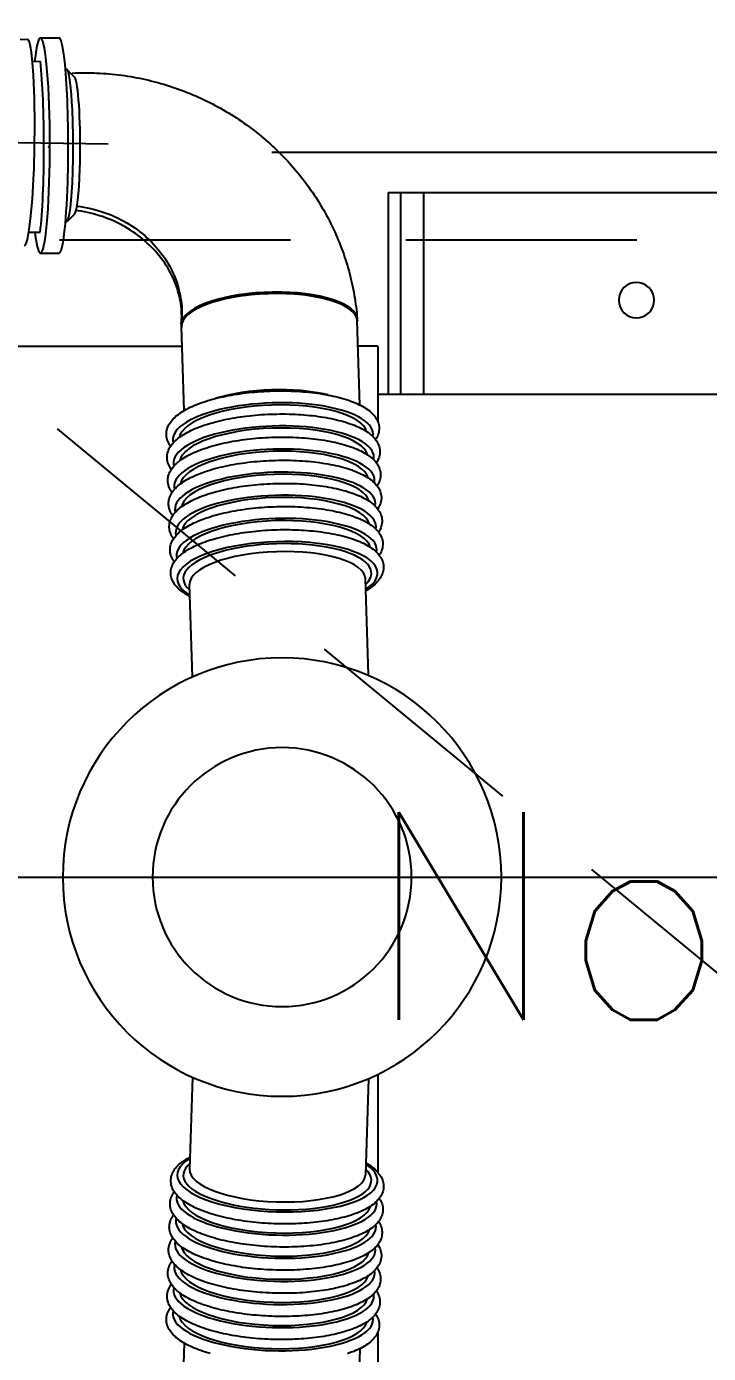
# Model space of a CAD drawing. Extents: x 33214 to 95067, y 8279 to 51908.
# Drawn here: x 43931 to 44374, y 19543 to 20406 of the extents above; entities that cross this region are included whole.
import ezdxf

# ---------------------------------------------------------------- set-up
doc = ezdxf.new("R2010")
doc.units = 0
doc.header["$LTSCALE"] = 300
doc.header["$MEASUREMENT"] = 0
doc.linetypes.add('DASHED', pattern=[0.75, 0.5, -0.25])
doc.linetypes.add('SNT-025', pattern=[0.74, 0.4, -0.17, 0, -0.17])
doc.layers.get('0').update_dxf_attribs({"linetype": 'CONTINUOUS'})
for name, color, linetype in [('GENERATORSETT', 1, 'CONTINUOUS'), ('S0CO2', 2, 'CONTINUOUS'), ('S0CO3', 3, 'CONTINUOUS'), ('Tanks', 9, 'CONTINUOUS')]:
    doc.layers.add(name, color=color, linetype=linetype)
doc.styles.add('18', font='romans', dxfattribs={"height": 180})

# ---------------------------------------------------------------- blocks, each defined once
blk = doc.blocks.new('below 1-deck')
at = {"linetype": 'DASHED'}
for p, q in [((14000, -1875), (9000, -1875)), ((13000, -3525), (11000, -1875))]:
    blk.add_line(p, q, dxfattribs=at)
at = {"linetype": 'DASHED', "style": '18'}
blk.add_text('No 7 sb', height=135, dxfattribs=at).set_placement((11347.34, -2381.81))
blk = doc.blocks.new('GENERATOR-BORDE')
at = {"layer": 'GENERATORSETT'}
for p, q in [((-1217.83, 302.89), (-1219.56, 357.65)), ((-1103.58, 306.51), (-1105.32, 361.27)), ((-1092, 295.75), (-1092, 345)), ((-1212.35, 130.09), (-1214.25, 189.88)), ((-1098.03, 131), (-1100.01, 193.5)), ((-1092, 128.22), (-1092, 191.94)), ((-2671.23, 0), (68.87, 0)), ((-1212.35, -130.09), (-1214.27, -190.22)), ((-1098.04, -131.37), (-1100.02, -193.85)), ((-1092, -345), (-1092, -296.01)), ((-1217.86, -303.22), (-1219.59, -357.92)), ((-1103.61, -306.85), (-1105.35, -361.55)), ((-1092, -314), (-272, -314)), ((-1085.25, -445), (-1085.25, -314)), ((-1077, -314), (-1077, -445)), ((-1062, -314), (-1062, -445)), ((-1092, -345), (-1104.83, -345)), ((-1325.61, -345.07), (-1219.18, -345.07)), ((-1219.67, -358.86), (-1219.64, -357.92)), ((-1105.33, -362.49), (-1105.3, -361.55)), ((-1311.13, -405.51), (-1299.18, -405.51)), ((-1318.34, -419.27), (-1311.33, -419.27)), ((-1294.2, -426.01), (-1294.87, -426.01)), ((-1288.88, -431.18), (-1293.82, -426.2)), ((-1085.25, -445), (-282.75, -445)), ((-1568.03, -481.22), (-1267.11, -476.65)), ((-1311.09, -517.99), (-1311.18, -517.99)), ((-1294.2, -525.01), (-1294.87, -525.01)), ((-1288.88, -519.84), (-1293.82, -524.82)), ((-1316.65, -530.26), (-1311.15, -530.09)), ((-1324.23, -544.57), (-1319.81, -544.51)), ((-1311.13, -545.51), (-1299.18, -545.51))]:
    blk.add_line(p, q, dxfattribs=at)
for points in [[(-1093.43, 284.03), (-1092.89, 284.91), (-1092.41, 285.81), (-1091.99, 286.74), (-1091.65, 287.7), (-1091.39, 288.68), (-1091.21, 289.67), (-1091.12, 290.68), (-1091.11, 291.69), (-1091.19, 292.7), (-1091.36, 293.7), (-1091.61, 294.68), (-1091.95, 295.64), (-1092.36, 296.57), (-1092.84, 297.46), (-1093.38, 298.33), (-1093.98, 299.17), (-1094.65, 299.98), (-1095.36, 300.76), (-1096.13, 301.51), (-1096.95, 302.23), (-1097.82, 302.94), (-1098.73, 303.62), (-1099.69, 304.27), (-1100.7, 304.91), (-1101.75, 305.53), (-1102.85, 306.13), (-1103.99, 306.71), (-1105.18, 307.27), (-1106.41, 307.82), (-1107.68, 308.35), (-1108.99, 308.86), (-1110.35, 309.35), (-1111.74, 309.83)], [(-1200.86, 309.8), (-1202.45, 309.33), (-1204, 308.84), (-1205.52, 308.34), (-1206.99, 307.82), (-1208.44, 307.29), (-1209.84, 306.74), (-1211.2, 306.18), (-1212.52, 305.6), (-1213.8, 305.01), (-1215.04, 304.41), (-1216.23, 303.78), (-1217.38, 303.15), (-1218.49, 302.5), (-1219.55, 301.83), (-1220.56, 301.15), (-1221.53, 300.45), (-1222.45, 299.73), (-1223.32, 298.99), (-1224.14, 298.24), (-1224.92, 297.46), (-1225.64, 296.66), (-1226.31, 295.84), (-1226.92, 295), (-1227.47, 294.12), (-1227.96, 293.22), (-1228.39, 292.3), (-1228.74, 291.35), (-1229.01, 290.37)], [(-1092.95, 268.99), (-1092.41, 269.87), (-1091.93, 270.77), (-1091.52, 271.71), (-1091.18, 272.66), (-1090.92, 273.64), (-1090.73, 274.63), (-1090.64, 275.64), (-1090.63, 276.65), (-1090.72, 277.66), (-1090.88, 278.66), (-1091.14, 279.64), (-1091.47, 280.6), (-1091.88, 281.53), (-1092.36, 282.43), (-1092.9, 283.29), (-1093.51, 284.13), (-1094.17, 284.94), (-1094.89, 285.72), (-1095.65, 286.47), (-1096.47, 287.2), (-1097.34, 287.9), (-1098.25, 288.58), (-1099.22, 289.24), (-1100.22, 289.87), (-1101.28, 290.49), (-1102.38, 291.09), (-1103.52, 291.67), (-1104.7, 292.24), (-1105.93, 292.78), (-1107.2, 293.31), (-1108.52, 293.82), (-1109.87, 294.31), (-1111.26, 294.79), (-1112.7, 295.25), (-1114.17, 295.69), (-1115.67, 296.11), (-1117.22, 296.52), (-1118.79, 296.91), (-1120.4, 297.28), (-1122.05, 297.63), (-1123.72, 297.96), (-1125.43, 298.27), (-1127.16, 298.57), (-1128.92, 298.85), (-1130.71, 299.1), (-1132.52, 299.34), (-1134.35, 299.56), (-1136.2, 299.76), (-1138.08, 299.94), (-1139.97, 300.1), (-1141.88, 300.24), (-1143.8, 300.36), (-1145.74, 300.46), (-1147.69, 300.53), (-1149.65, 300.59), (-1151.61, 300.63), (-1153.59, 300.65), (-1155.57, 300.65), (-1157.55, 300.63), (-1159.54, 300.59), (-1161.52, 300.52), (-1163.51, 300.44), (-1165.49, 300.34), (-1167.46, 300.21), (-1169.43, 300.07), (-1171.4, 299.91), (-1173.35, 299.73), (-1175.29, 299.53), (-1177.22, 299.31), (-1179.13, 299.06), (-1181.03, 298.81), (-1182.91, 298.53), (-1184.77, 298.23), (-1186.6, 297.92), (-1188.42, 297.58), (-1190.21, 297.23), (-1191.98, 296.86), (-1193.72, 296.48), (-1195.43, 296.07), (-1197.11, 295.65), (-1198.77, 295.21), (-1200.39, 294.76), (-1201.97, 294.29), (-1203.52, 293.8), (-1205.04, 293.3), (-1206.52, 292.79), (-1207.96, 292.25), (-1209.36, 291.71), (-1210.72, 291.14), (-1212.04, 290.57), (-1213.32, 289.97), (-1214.56, 289.37), (-1215.75, 288.75), (-1216.9, 288.11), (-1218.01, 287.46), (-1219.07, 286.79), (-1220.08, 286.11), (-1221.05, 285.41), (-1221.97, 284.69), (-1222.84, 283.95), (-1223.67, 283.2), (-1224.44, 282.42), (-1225.16, 281.63), (-1225.83, 280.81), (-1226.44, 279.96), (-1226.99, 279.09), (-1227.49, 278.19), (-1227.91, 277.26), (-1228.26, 276.31), (-1228.54, 275.33)], [(-1229.01, 290.37), (-1229.11, 289.92), (-1229.2, 289.46), (-1229.26, 289), (-1229.31, 288.53), (-1229.33, 288.07), (-1229.34, 287.6), (-1229.33, 287.13), (-1229.3, 286.67), (-1229.26, 286.21), (-1229.19, 285.74), (-1229.11, 285.29), (-1229, 284.83), (-1228.88, 284.38), (-1228.75, 283.94), (-1228.59, 283.5), (-1228.42, 283.06), (-1228.24, 282.63), (-1228.04, 282.21), (-1227.82, 281.79), (-1227.59, 281.38), (-1227.35, 280.98), (-1227.09, 280.59), (-1226.82, 280.2), (-1226.54, 279.81)], [(-1092.48, 253.95), (-1091.93, 254.83), (-1091.45, 255.74), (-1091.04, 256.67), (-1090.7, 257.62), (-1090.44, 258.6), (-1090.26, 259.59), (-1090.16, 260.6), (-1090.16, 261.62), (-1090.24, 262.63), (-1090.41, 263.62), (-1090.66, 264.6), (-1091, 265.56), (-1091.4, 266.49), (-1091.88, 267.39), (-1092.43, 268.26), (-1093.03, 269.09), (-1093.69, 269.9), (-1094.41, 270.68), (-1095.18, 271.43), (-1096, 272.16), (-1096.86, 272.86), (-1097.78, 273.54), (-1098.74, 274.2), (-1099.75, 274.84), (-1100.8, 275.45), (-1101.9, 276.05), (-1103.04, 276.64), (-1104.23, 277.2), (-1105.46, 277.74), (-1106.73, 278.27), (-1108.04, 278.78), (-1109.39, 279.28), (-1110.79, 279.75), (-1112.22, 280.21), (-1113.69, 280.65), (-1115.2, 281.08), (-1116.74, 281.48), (-1118.32, 281.87), (-1119.93, 282.24), (-1121.57, 282.59), (-1123.25, 282.92), (-1124.95, 283.24), (-1126.68, 283.53), (-1128.44, 283.81), (-1130.23, 284.06), (-1132.04, 284.3), (-1133.87, 284.52), (-1135.73, 284.72), (-1137.6, 284.9), (-1139.49, 285.06), (-1141.4, 285.2), (-1143.32, 285.32), (-1145.26, 285.42), (-1147.21, 285.5), (-1149.17, 285.56), (-1151.14, 285.59), (-1153.11, 285.61), (-1155.09, 285.61), (-1157.08, 285.59), (-1159.06, 285.55), (-1161.05, 285.48), (-1163.03, 285.4), (-1165.01, 285.3), (-1166.99, 285.18), (-1168.96, 285.03), (-1170.92, 284.87), (-1172.87, 284.69), (-1174.81, 284.49), (-1176.74, 284.27), (-1178.65, 284.03), (-1180.55, 283.77), (-1182.43, 283.49), (-1184.29, 283.19), (-1186.13, 282.88), (-1187.94, 282.54), (-1189.74, 282.19), (-1191.5, 281.82), (-1193.24, 281.44), (-1194.96, 281.03), (-1196.64, 280.61), (-1198.29, 280.18), (-1199.91, 279.72), (-1201.5, 279.25), (-1203.05, 278.77), (-1204.56, 278.27), (-1206.04, 277.75), (-1207.48, 277.22), (-1208.88, 276.67), (-1210.25, 276.11), (-1211.57, 275.53), (-1212.85, 274.94), (-1214.08, 274.33), (-1215.28, 273.71), (-1216.43, 273.07), (-1217.53, 272.42), (-1218.59, 271.75), (-1219.61, 271.07), (-1220.58, 270.37), (-1221.5, 269.65), (-1222.37, 268.92), (-1223.19, 268.16), (-1223.96, 267.39), (-1224.69, 266.59), (-1225.35, 265.77), (-1225.96, 264.92), (-1226.52, 264.05), (-1227.01, 263.15), (-1227.43, 262.22), (-1227.79, 261.27), (-1228.06, 260.3)], [(-1228.54, 275.33), (-1228.64, 274.88), (-1228.72, 274.42), (-1228.78, 273.96), (-1228.83, 273.49), (-1228.86, 273.03), (-1228.87, 272.56), (-1228.86, 272.1), (-1228.83, 271.63), (-1228.78, 271.17), (-1228.71, 270.71), (-1228.63, 270.25), (-1228.53, 269.79), (-1228.41, 269.34), (-1228.27, 268.9), (-1228.12, 268.46), (-1227.95, 268.02), (-1227.76, 267.59), (-1227.56, 267.17), (-1227.35, 266.76), (-1227.12, 266.35), (-1226.87, 265.94), (-1226.62, 265.55), (-1226.35, 265.16), (-1226.06, 264.77)], [(-1092, 238.91), (-1091.46, 239.79), (-1090.98, 240.7), (-1090.57, 241.63), (-1090.23, 242.59), (-1089.96, 243.56), (-1089.78, 244.56), (-1089.69, 245.57), (-1089.68, 246.58), (-1089.76, 247.59), (-1089.93, 248.59), (-1090.19, 249.57), (-1090.52, 250.52), (-1090.93, 251.45), (-1091.41, 252.35), (-1091.95, 253.22), (-1092.55, 254.06), (-1093.22, 254.86), (-1093.93, 255.64), (-1094.7, 256.39), (-1095.52, 257.12), (-1096.39, 257.82), (-1097.3, 258.5), (-1098.26, 259.16), (-1099.27, 259.8), (-1100.32, 260.42), (-1101.42, 261.02), (-1102.57, 261.6), (-1103.75, 262.16), (-1104.98, 262.71), (-1106.25, 263.23), (-1107.56, 263.75), (-1108.92, 264.24), (-1110.31, 264.71), (-1111.74, 265.17), (-1113.21, 265.61), (-1114.72, 266.04), (-1116.26, 266.44), (-1117.84, 266.83), (-1119.45, 267.2), (-1121.09, 267.55), (-1122.77, 267.88), (-1124.47, 268.2), (-1126.21, 268.49), (-1127.97, 268.77), (-1129.75, 269.03), (-1131.56, 269.26), (-1133.4, 269.48), (-1135.25, 269.68), (-1137.12, 269.86), (-1139.02, 270.02), (-1140.92, 270.16), (-1142.85, 270.28), (-1144.78, 270.38), (-1146.73, 270.46), (-1148.69, 270.52), (-1150.66, 270.56), (-1152.64, 270.58), (-1154.62, 270.57), (-1156.6, 270.55), (-1158.58, 270.51), (-1160.57, 270.45), (-1162.55, 270.36), (-1164.54, 270.26), (-1166.51, 270.14), (-1168.48, 270), (-1170.44, 269.83), (-1172.4, 269.65), (-1174.34, 269.45), (-1176.26, 269.23), (-1178.18, 268.99), (-1180.07, 268.73), (-1181.95, 268.45), (-1183.81, 268.16), (-1185.65, 267.84), (-1187.47, 267.51), (-1189.26, 267.16), (-1191.03, 266.79), (-1192.77, 266.4), (-1194.48, 266), (-1196.16, 265.58), (-1197.81, 265.14), (-1199.43, 264.69), (-1201.02, 264.22), (-1202.57, 263.73), (-1204.09, 263.23), (-1205.57, 262.71), (-1207.01, 262.18), (-1208.41, 261.63), (-1209.77, 261.07), (-1211.09, 260.49), (-1212.37, 259.9), (-1213.61, 259.29), (-1214.8, 258.67), (-1215.95, 258.03), (-1217.06, 257.38), (-1218.12, 256.71), (-1219.13, 256.03), (-1220.1, 255.33), (-1221.02, 254.61), (-1221.89, 253.88), (-1222.71, 253.12), (-1223.49, 252.35), (-1224.21, 251.55), (-1224.88, 250.73), (-1225.49, 249.88), (-1226.04, 249.01), (-1226.53, 248.11), (-1226.96, 247.18), (-1227.31, 246.23), (-1227.59, 245.26)], [(-1228.06, 260.3), (-1228.16, 259.84), (-1228.24, 259.38), (-1228.31, 258.92), (-1228.35, 258.46), (-1228.38, 257.99), (-1228.39, 257.53), (-1228.38, 257.06), (-1228.35, 256.59), (-1228.3, 256.13), (-1228.24, 255.67), (-1228.15, 255.21), (-1228.05, 254.76), (-1227.93, 254.31), (-1227.79, 253.86), (-1227.64, 253.42), (-1227.47, 252.98), (-1227.29, 252.56), (-1227.08, 252.13), (-1226.87, 251.72), (-1226.64, 251.31), (-1226.4, 250.91), (-1226.14, 250.51), (-1225.87, 250.12), (-1225.59, 249.74)], [(-1091.52, 223.88), (-1090.98, 224.75), (-1090.5, 225.66), (-1090.09, 226.59), (-1089.75, 227.55), (-1089.49, 228.52), (-1089.31, 229.52), (-1089.21, 230.53), (-1089.21, 231.54), (-1089.29, 232.55), (-1089.46, 233.55), (-1089.71, 234.53), (-1090.04, 235.48), (-1090.45, 236.41), (-1090.93, 237.31), (-1091.47, 238.18), (-1092.08, 239.02), (-1092.74, 239.82), (-1093.46, 240.6), (-1094.23, 241.36), (-1095.04, 242.08), (-1095.91, 242.78), (-1096.83, 243.46), (-1097.79, 244.12), (-1098.8, 244.76), (-1099.85, 245.38), (-1100.95, 245.98), (-1102.09, 246.56), (-1103.27, 247.12), (-1104.5, 247.67), (-1105.78, 248.2), (-1107.09, 248.71), (-1108.44, 249.2), (-1109.83, 249.68), (-1111.27, 250.14), (-1112.74, 250.58), (-1114.24, 251), (-1115.79, 251.41), (-1117.36, 251.79), (-1118.98, 252.16), (-1120.62, 252.51), (-1122.29, 252.85), (-1124, 253.16), (-1125.73, 253.46), (-1127.49, 253.73), (-1129.28, 253.99), (-1131.09, 254.23), (-1132.92, 254.45), (-1134.77, 254.64), (-1136.65, 254.82), (-1138.54, 254.98), (-1140.45, 255.12), (-1142.37, 255.24), (-1144.31, 255.34), (-1146.26, 255.42), (-1148.22, 255.48), (-1150.18, 255.52), (-1152.16, 255.54), (-1154.14, 255.54), (-1156.12, 255.51), (-1158.11, 255.47), (-1160.09, 255.41), (-1162.08, 255.33), (-1164.06, 255.22), (-1166.04, 255.1), (-1168.01, 254.96), (-1169.97, 254.8), (-1171.92, 254.61), (-1173.86, 254.41), (-1175.79, 254.19), (-1177.7, 253.95), (-1179.6, 253.69), (-1181.48, 253.41), (-1183.34, 253.12), (-1185.18, 252.8), (-1186.99, 252.47), (-1188.78, 252.12), (-1190.55, 251.75), (-1192.29, 251.36), (-1194, 250.96), (-1195.69, 250.54), (-1197.34, 250.1), (-1198.96, 249.65), (-1200.54, 249.18), (-1202.09, 248.69), (-1203.61, 248.19), (-1205.09, 247.67), (-1206.53, 247.14), (-1207.93, 246.59), (-1209.29, 246.03), (-1210.62, 245.45), (-1211.89, 244.86), (-1213.13, 244.25), (-1214.33, 243.63), (-1215.48, 243), (-1216.58, 242.34), (-1217.64, 241.68), (-1218.66, 240.99), (-1219.62, 240.29), (-1220.54, 239.58), (-1221.42, 238.84), (-1222.24, 238.09), (-1223.01, 237.31), (-1223.73, 236.51), (-1224.4, 235.69), (-1225.01, 234.85), (-1225.57, 233.97), (-1226.06, 233.07), (-1226.48, 232.15), (-1226.83, 231.19), (-1227.11, 230.22)], [(-1227.59, 245.26), (-1227.69, 244.8), (-1227.77, 244.34), (-1227.83, 243.88), (-1227.88, 243.42), (-1227.9, 242.95), (-1227.91, 242.49), (-1227.9, 242.02), (-1227.88, 241.56), (-1227.83, 241.09), (-1227.76, 240.63), (-1227.68, 240.17), (-1227.57, 239.72), (-1227.45, 239.27), (-1227.32, 238.82), (-1227.16, 238.38), (-1226.99, 237.95), (-1226.81, 237.52), (-1226.61, 237.1), (-1226.39, 236.68), (-1226.16, 236.27), (-1225.92, 235.87), (-1225.66, 235.47), (-1225.39, 235.08), (-1225.11, 234.7)], [(-1091.05, 208.84), (-1090.5, 209.72), (-1090.02, 210.62), (-1089.61, 211.55), (-1089.27, 212.51), (-1089.01, 213.49), (-1088.83, 214.48), (-1088.74, 215.49), (-1088.73, 216.5), (-1088.81, 217.51), (-1088.98, 218.51), (-1089.23, 219.49), (-1089.57, 220.45), (-1089.98, 221.38), (-1090.45, 222.28), (-1091, 223.14), (-1091.6, 223.98), (-1092.26, 224.79), (-1092.98, 225.57), (-1093.75, 226.32), (-1094.57, 227.04), (-1095.43, 227.75), (-1096.35, 228.43), (-1097.31, 229.08), (-1098.32, 229.72), (-1099.37, 230.34), (-1100.47, 230.94), (-1101.61, 231.52), (-1102.8, 232.09), (-1104.03, 232.63), (-1105.3, 233.16), (-1106.61, 233.67), (-1107.96, 234.16), (-1109.36, 234.64), (-1110.79, 235.1), (-1112.26, 235.54), (-1113.77, 235.96), (-1115.31, 236.37), (-1116.89, 236.75), (-1118.5, 237.12), (-1120.14, 237.48), (-1121.82, 237.81), (-1123.52, 238.12), (-1125.25, 238.42), (-1127.01, 238.69), (-1128.8, 238.95), (-1130.61, 239.19), (-1132.44, 239.41), (-1134.3, 239.61), (-1136.17, 239.79), (-1138.06, 239.95), (-1139.97, 240.08), (-1141.9, 240.2), (-1143.83, 240.3), (-1145.78, 240.38), (-1147.74, 240.44), (-1149.71, 240.48), (-1151.68, 240.5), (-1153.66, 240.5), (-1155.65, 240.48), (-1157.63, 240.43), (-1159.62, 240.37), (-1161.6, 240.29), (-1163.58, 240.19), (-1165.56, 240.06), (-1167.53, 239.92), (-1169.49, 239.76), (-1171.44, 239.58), (-1173.38, 239.37), (-1175.31, 239.15), (-1177.23, 238.91), (-1179.12, 238.65), (-1181, 238.38), (-1182.86, 238.08), (-1184.7, 237.76), (-1186.52, 237.43), (-1188.31, 237.08), (-1190.07, 236.71), (-1191.82, 236.32), (-1193.53, 235.92), (-1195.21, 235.5), (-1196.86, 235.06), (-1198.48, 234.61), (-1200.07, 234.14), (-1201.62, 233.65), (-1203.13, 233.15), (-1204.61, 232.63), (-1206.05, 232.1), (-1207.46, 231.55), (-1208.82, 230.99), (-1210.14, 230.42), (-1211.42, 229.82), (-1212.66, 229.22), (-1213.85, 228.59), (-1215, 227.96), (-1216.1, 227.31), (-1217.16, 226.64), (-1218.18, 225.96), (-1219.15, 225.26), (-1220.07, 224.54), (-1220.94, 223.8), (-1221.76, 223.05), (-1222.54, 222.27), (-1223.26, 221.47), (-1223.92, 220.65), (-1224.54, 219.81), (-1225.09, 218.93), (-1225.58, 218.03), (-1226, 217.11), (-1226.36, 216.16), (-1226.63, 215.18)], [(-1227.11, 230.22), (-1227.21, 229.77), (-1227.29, 229.31), (-1227.36, 228.84), (-1227.4, 228.38), (-1227.43, 227.92), (-1227.44, 227.45), (-1227.43, 226.98), (-1227.4, 226.52), (-1227.35, 226.05), (-1227.29, 225.59), (-1227.2, 225.13), (-1227.1, 224.68), (-1226.98, 224.23), (-1226.84, 223.78), (-1226.69, 223.34), (-1226.52, 222.91), (-1226.33, 222.48), (-1226.13, 222.06), (-1225.92, 221.64), (-1225.69, 221.23), (-1225.44, 220.83), (-1225.19, 220.43), (-1224.92, 220.04), (-1224.63, 219.66)], [(-1099.76, 185.76), (-1098.67, 186.42), (-1097.63, 187.09), (-1096.64, 187.78), (-1095.69, 188.48), (-1094.79, 189.21), (-1093.94, 189.95), (-1093.14, 190.71), (-1092.39, 191.49), (-1091.69, 192.3), (-1091.04, 193.13), (-1090.45, 193.98), (-1089.92, 194.86), (-1089.46, 195.77), (-1089.06, 196.71), (-1088.74, 197.67), (-1088.49, 198.64), (-1088.33, 199.64), (-1088.25, 200.65), (-1088.26, 201.66), (-1088.36, 202.67), (-1088.54, 203.66), (-1088.81, 204.63), (-1089.16, 205.58), (-1089.58, 206.51), (-1090.07, 207.4), (-1090.63, 208.26), (-1091.24, 209.09), (-1091.91, 209.89), (-1092.63, 210.66), (-1093.41, 211.41), (-1094.24, 212.13), (-1095.11, 212.82), (-1096.03, 213.5), (-1097, 214.15), (-1098.01, 214.79), (-1099.07, 215.4), (-1100.17, 216), (-1101.32, 216.57), (-1102.51, 217.13), (-1103.74, 217.68), (-1105.02, 218.2), (-1106.33, 218.71), (-1107.69, 219.2), (-1109.09, 219.67), (-1110.52, 220.12), (-1112, 220.56), (-1113.5, 220.98), (-1115.05, 221.38), (-1116.63, 221.77), (-1118.24, 222.13), (-1119.89, 222.48), (-1121.56, 222.81), (-1123.27, 223.12), (-1125, 223.42), (-1126.76, 223.69), (-1128.54, 223.94), (-1130.35, 224.18), (-1132.19, 224.39), (-1134.04, 224.59), (-1135.91, 224.77), (-1137.8, 224.92), (-1139.71, 225.06), (-1141.63, 225.18), (-1143.57, 225.28), (-1145.51, 225.35), (-1147.47, 225.41), (-1149.43, 225.45), (-1151.41, 225.46), (-1153.38, 225.46), (-1155.36, 225.43), (-1157.34, 225.39), (-1159.33, 225.33), (-1161.31, 225.24), (-1163.28, 225.14), (-1165.26, 225.01), (-1167.22, 224.87), (-1169.18, 224.71), (-1171.13, 224.52), (-1173.06, 224.32), (-1174.98, 224.1), (-1176.89, 223.86), (-1178.78, 223.6), (-1180.66, 223.32), (-1182.51, 223.02), (-1184.35, 222.7), (-1186.16, 222.37), (-1187.95, 222.02), (-1189.71, 221.65), (-1191.44, 221.26), (-1193.15, 220.86), (-1194.83, 220.44), (-1196.47, 220), (-1198.09, 219.55), (-1199.67, 219.08), (-1201.22, 218.59), (-1202.73, 218.09), (-1204.2, 217.57), (-1205.64, 217.04), (-1207.04, 216.49), (-1208.39, 215.93), (-1209.71, 215.36), (-1210.99, 214.76), (-1212.22, 214.16), (-1213.41, 213.54), (-1214.56, 212.9), (-1215.66, 212.25), (-1216.72, 211.58), (-1217.73, 210.9), (-1218.69, 210.2), (-1219.61, 209.49), (-1220.48, 208.75), (-1221.3, 208), (-1222.07, 207.22), (-1222.79, 206.43), (-1223.46, 205.61), (-1224.07, 204.76), (-1224.62, 203.89), (-1225.11, 202.99), (-1225.53, 202.07), (-1225.88, 201.12), (-1226.16, 200.15)], [(-1226.63, 215.18), (-1226.73, 214.73), (-1226.81, 214.27), (-1226.88, 213.81), (-1226.92, 213.34), (-1226.95, 212.88), (-1226.96, 212.41), (-1226.95, 211.95), (-1226.92, 211.48), (-1226.88, 211.02), (-1226.81, 210.56), (-1226.72, 210.1), (-1226.62, 209.64), (-1226.5, 209.19), (-1226.37, 208.75), (-1226.21, 208.31), (-1226.04, 207.87), (-1225.86, 207.44), (-1225.66, 207.02), (-1225.44, 206.6), (-1225.21, 206.2), (-1224.97, 205.79), (-1224.71, 205.4), (-1224.44, 205.01), (-1224.16, 204.62)], [(-1226.16, 200.15), (-1226.34, 199.24), (-1226.45, 198.33), (-1226.49, 197.41), (-1226.45, 196.49), (-1226.34, 195.57), (-1226.16, 194.67), (-1225.91, 193.79), (-1225.6, 192.92), (-1225.23, 192.08), (-1224.79, 191.26), (-1224.31, 190.47), (-1223.77, 189.7), (-1223.18, 188.96), (-1222.55, 188.24), (-1221.87, 187.54), (-1221.16, 186.87), (-1220.4, 186.22), (-1219.6, 185.58), (-1218.76, 184.97), (-1217.89, 184.37), (-1216.97, 183.79), (-1216.02, 183.23), (-1215.03, 182.68), (-1214, 182.14)], [(-1214.02, -182.44), (-1215.04, -182.98), (-1216.03, -183.53), (-1216.99, -184.09), (-1217.9, -184.68), (-1218.78, -185.28), (-1219.62, -185.89), (-1220.42, -186.53), (-1221.18, -187.18), (-1221.89, -187.86), (-1222.57, -188.56), (-1223.2, -189.28), (-1223.79, -190.02), (-1224.33, -190.79), (-1224.81, -191.58), (-1225.24, -192.4), (-1225.62, -193.25), (-1225.93, -194.11), (-1226.18, -195), (-1226.36, -195.9), (-1226.47, -196.82), (-1226.5, -197.74), (-1226.47, -198.66), (-1226.36, -199.58), (-1226.18, -200.48)], [(-1226.18, -200.48), (-1225.9, -201.45), (-1225.55, -202.41), (-1225.13, -203.33), (-1224.64, -204.23), (-1224.09, -205.1), (-1223.48, -205.95), (-1222.81, -206.77), (-1222.09, -207.57), (-1221.32, -208.35), (-1220.5, -209.1), (-1219.63, -209.84), (-1218.71, -210.56), (-1217.75, -211.26), (-1216.74, -211.94), (-1215.68, -212.61), (-1214.58, -213.27), (-1213.43, -213.9), (-1212.24, -214.53), (-1211.01, -215.13), (-1209.73, -215.73), (-1208.42, -216.31), (-1207.06, -216.87), (-1205.66, -217.42), (-1204.22, -217.95), (-1202.75, -218.47), (-1201.24, -218.97), (-1199.69, -219.46), (-1198.11, -219.93), (-1196.5, -220.39), (-1194.85, -220.82), (-1193.17, -221.25), (-1191.46, -221.65), (-1189.73, -222.04), (-1187.97, -222.41), (-1186.18, -222.76), (-1184.37, -223.1), (-1182.53, -223.41), (-1180.68, -223.71), (-1178.8, -223.99), (-1176.91, -224.25), (-1175, -224.49), (-1173.08, -224.72), (-1171.14, -224.92), (-1169.2, -225.1), (-1167.24, -225.27), (-1165.27, -225.41), (-1163.3, -225.54), (-1161.32, -225.64), (-1159.34, -225.73), (-1157.36, -225.79), (-1155.38, -225.84), (-1153.4, -225.86), (-1151.42, -225.86), (-1149.45, -225.85), (-1147.49, -225.81), (-1145.53, -225.75), (-1143.58, -225.68), (-1141.65, -225.58), (-1139.73, -225.46), (-1137.82, -225.32), (-1135.93, -225.17), (-1134.06, -224.99), (-1132.2, -224.79), (-1130.37, -224.58), (-1128.56, -224.34), (-1126.78, -224.08), (-1125.02, -223.81), (-1123.28, -223.52), (-1121.58, -223.2), (-1119.9, -222.87), (-1118.26, -222.53), (-1116.64, -222.16), (-1115.06, -221.77), (-1113.52, -221.37), (-1112.01, -220.95), (-1110.54, -220.51), (-1109.1, -220.05), (-1107.71, -219.58), (-1106.35, -219.09), (-1105.03, -218.58), (-1103.76, -218.05), (-1102.52, -217.51), (-1101.33, -216.95), (-1100.19, -216.37), (-1099.08, -215.77), (-1098.02, -215.16), (-1097.01, -214.52), (-1096.04, -213.86), (-1095.12, -213.19), (-1094.25, -212.49), (-1093.42, -211.77), (-1092.65, -211.02), (-1091.92, -210.24), (-1091.25, -209.44), (-1090.64, -208.61), (-1090.09, -207.75), (-1089.6, -206.85), (-1089.18, -205.93), (-1088.83, -204.98), (-1088.56, -204), (-1088.38, -203.01), (-1088.28, -202), (-1088.27, -200.99), (-1088.35, -199.98), (-1088.51, -198.98), (-1088.76, -198), (-1089.08, -197.04), (-1089.48, -196.11), (-1089.94, -195.2), (-1090.47, -194.31), (-1091.06, -193.46), (-1091.7, -192.63), (-1092.4, -191.82), (-1093.16, -191.03), (-1093.96, -190.27), (-1094.81, -189.53), (-1095.71, -188.8), (-1096.66, -188.1), (-1097.65, -187.41), (-1098.69, -186.73), (-1099.78, -186.07)], [(-1224.19, -204.95), (-1224.47, -205.34), (-1224.74, -205.73), (-1225, -206.12), (-1225.24, -206.53), (-1225.47, -206.94), (-1225.68, -207.35), (-1225.88, -207.77), (-1226.07, -208.2), (-1226.24, -208.64), (-1226.39, -209.08), (-1226.52, -209.52), (-1226.64, -209.97), (-1226.75, -210.43), (-1226.83, -210.89), (-1226.9, -211.35), (-1226.94, -211.81), (-1226.97, -212.28), (-1226.98, -212.74), (-1226.97, -213.21), (-1226.94, -213.67), (-1226.9, -214.14), (-1226.83, -214.6), (-1226.75, -215.06), (-1226.65, -215.51)], [(-1226.65, -215.51), (-1226.38, -216.49), (-1226.03, -217.44), (-1225.6, -218.37), (-1225.11, -219.27), (-1224.56, -220.14), (-1223.95, -220.99), (-1223.28, -221.82), (-1222.56, -222.61), (-1221.79, -223.39), (-1220.96, -224.15), (-1220.09, -224.89), (-1219.17, -225.61), (-1218.21, -226.31), (-1217.19, -226.99), (-1216.13, -227.66), (-1215.03, -228.32), (-1213.88, -228.95), (-1212.68, -229.58), (-1211.45, -230.19), (-1210.17, -230.78), (-1208.85, -231.36), (-1207.48, -231.92), (-1206.08, -232.47), (-1204.64, -233.01), (-1203.16, -233.52), (-1201.65, -234.03), (-1200.1, -234.51), (-1198.51, -234.99), (-1196.89, -235.44), (-1195.24, -235.88), (-1193.56, -236.3), (-1191.85, -236.71), (-1190.11, -237.09), (-1188.34, -237.46), (-1186.55, -237.82), (-1184.73, -238.15), (-1182.89, -238.47), (-1181.03, -238.76), (-1179.16, -239.04), (-1177.26, -239.3), (-1175.35, -239.54), (-1173.42, -239.77), (-1171.48, -239.97), (-1169.53, -240.15), (-1167.57, -240.31), (-1165.6, -240.46), (-1163.62, -240.58), (-1161.64, -240.68), (-1159.65, -240.77), (-1157.67, -240.83), (-1155.68, -240.87), (-1153.7, -240.89), (-1151.72, -240.89), (-1149.75, -240.88), (-1147.78, -240.84), (-1145.82, -240.78), (-1143.87, -240.7), (-1141.93, -240.6), (-1140.01, -240.48), (-1138.1, -240.34), (-1136.21, -240.18), (-1134.33, -240), (-1132.48, -239.8), (-1130.65, -239.58), (-1128.84, -239.34), (-1127.05, -239.09), (-1125.29, -238.81), (-1123.56, -238.51), (-1121.85, -238.2), (-1120.18, -237.87), (-1118.53, -237.51), (-1116.92, -237.14), (-1115.35, -236.75), (-1113.8, -236.35), (-1112.29, -235.92), (-1110.82, -235.48), (-1109.39, -235.02), (-1108, -234.55), (-1106.64, -234.05), (-1105.33, -233.54), (-1104.06, -233.01), (-1102.83, -232.46), (-1101.64, -231.9), (-1100.5, -231.32), (-1099.4, -230.71), (-1098.35, -230.09), (-1097.34, -229.46), (-1096.38, -228.8), (-1095.46, -228.11), (-1094.59, -227.41), (-1093.78, -226.68), (-1093.01, -225.93), (-1092.29, -225.15), (-1091.63, -224.34), (-1091.02, -223.5), (-1090.48, -222.63), (-1090, -221.73), (-1089.59, -220.8), (-1089.26, -219.85), (-1089, -218.86), (-1088.83, -217.87), (-1088.75, -216.86), (-1088.75, -215.84), (-1088.85, -214.83), (-1089.03, -213.84), (-1089.29, -212.86), (-1089.62, -211.9), (-1090.03, -210.97), (-1090.51, -210.06), (-1091.05, -209.18)], [(-1224.67, -219.98), (-1224.95, -220.37), (-1225.22, -220.76), (-1225.47, -221.15), (-1225.72, -221.56), (-1225.94, -221.97), (-1226.16, -222.38), (-1226.36, -222.81), (-1226.54, -223.23), (-1226.71, -223.67), (-1226.87, -224.11), (-1227, -224.55), (-1227.12, -225.01), (-1227.22, -225.46), (-1227.31, -225.92), (-1227.37, -226.38), (-1227.42, -226.84), (-1227.45, -227.31), (-1227.46, -227.77), (-1227.45, -228.24), (-1227.42, -228.71), (-1227.38, -229.17), (-1227.31, -229.63), (-1227.23, -230.09), (-1227.13, -230.54)], [(-1227.13, -230.54), (-1226.85, -231.52), (-1226.5, -232.47), (-1226.08, -233.4), (-1225.59, -234.3), (-1225.04, -235.18), (-1224.43, -236.02), (-1223.76, -236.85), (-1223.04, -237.65), (-1222.26, -238.42), (-1221.44, -239.18), (-1220.57, -239.92), (-1219.65, -240.64), (-1218.68, -241.34), (-1217.67, -242.02), (-1216.61, -242.69), (-1215.5, -243.35), (-1214.35, -243.99), (-1213.16, -244.61), (-1211.92, -245.22), (-1210.64, -245.81), (-1209.32, -246.39), (-1207.96, -246.95), (-1206.56, -247.5), (-1205.12, -248.04), (-1203.64, -248.56), (-1202.13, -249.06), (-1200.57, -249.55), (-1198.99, -250.02), (-1197.37, -250.47), (-1195.72, -250.91), (-1194.04, -251.33), (-1192.32, -251.74), (-1190.58, -252.13), (-1188.82, -252.5), (-1187.03, -252.85), (-1185.21, -253.18), (-1183.37, -253.5), (-1181.51, -253.8), (-1179.63, -254.07), (-1177.74, -254.33), (-1175.82, -254.58), (-1173.9, -254.8), (-1171.96, -255), (-1170, -255.18), (-1168.04, -255.35), (-1166.07, -255.49), (-1164.1, -255.61), (-1162.12, -255.71), (-1160.13, -255.8), (-1158.15, -255.86), (-1156.16, -255.9), (-1154.18, -255.93), (-1152.2, -255.93), (-1150.22, -255.91), (-1148.26, -255.87), (-1146.3, -255.81), (-1144.35, -255.73), (-1142.41, -255.63), (-1140.49, -255.51), (-1138.58, -255.37), (-1136.69, -255.21), (-1134.81, -255.03), (-1132.96, -254.83), (-1131.12, -254.61), (-1129.31, -254.38), (-1127.53, -254.12), (-1125.77, -253.84), (-1124.04, -253.55), (-1122.33, -253.23), (-1120.66, -252.9), (-1119.01, -252.55), (-1117.4, -252.18), (-1115.82, -251.79), (-1114.28, -251.38), (-1112.77, -250.96), (-1111.3, -250.51), (-1109.87, -250.05), (-1108.48, -249.58), (-1107.12, -249.08), (-1105.81, -248.57), (-1104.54, -248.04), (-1103.31, -247.5), (-1102.12, -246.93), (-1100.98, -246.35), (-1099.88, -245.75), (-1098.83, -245.13), (-1097.82, -244.49), (-1096.86, -243.83), (-1095.94, -243.15), (-1095.07, -242.44), (-1094.25, -241.71), (-1093.49, -240.96), (-1092.77, -240.18), (-1092.1, -239.37), (-1091.5, -238.53), (-1090.96, -237.66), (-1090.48, -236.77), (-1090.07, -235.84), (-1089.73, -234.88), (-1089.48, -233.9), (-1089.31, -232.9), (-1089.23, -231.89), (-1089.23, -230.88), (-1089.33, -229.87), (-1089.5, -228.87), (-1089.76, -227.89), (-1090.1, -226.93), (-1090.51, -226), (-1090.99, -225.09), (-1091.53, -224.21)], [(-1225.14, -235.02), (-1225.43, -235.4), (-1225.69, -235.79), (-1225.95, -236.19), (-1226.19, -236.59), (-1226.42, -237), (-1226.64, -237.42), (-1226.84, -237.84), (-1227.02, -238.27), (-1227.19, -238.7), (-1227.34, -239.14), (-1227.48, -239.59), (-1227.6, -240.04), (-1227.7, -240.49), (-1227.78, -240.95), (-1227.85, -241.41), (-1227.9, -241.88), (-1227.93, -242.34), (-1227.94, -242.81), (-1227.93, -243.27), (-1227.9, -243.74), (-1227.85, -244.2), (-1227.79, -244.66), (-1227.71, -245.12), (-1227.61, -245.58)], [(-1227.61, -245.58), (-1227.33, -246.55), (-1226.98, -247.51), (-1226.56, -248.43), (-1226.07, -249.33), (-1225.51, -250.21), (-1224.9, -251.06), (-1224.24, -251.88), (-1223.51, -252.68), (-1222.74, -253.46), (-1221.92, -254.21), (-1221.05, -254.95), (-1220.13, -255.67), (-1219.16, -256.37), (-1218.15, -257.06), (-1217.09, -257.73), (-1215.98, -258.38), (-1214.83, -259.02), (-1213.64, -259.64), (-1212.4, -260.25), (-1211.12, -260.84), (-1209.8, -261.42), (-1208.44, -261.99), (-1207.04, -262.54), (-1205.6, -263.07), (-1204.12, -263.59), (-1202.6, -264.09), (-1201.05, -264.58), (-1199.47, -265.05), (-1197.85, -265.51), (-1196.2, -265.94), (-1194.51, -266.37), (-1192.8, -266.77), (-1191.06, -267.16), (-1189.3, -267.53), (-1187.5, -267.88), (-1185.69, -268.21), (-1183.85, -268.53), (-1181.99, -268.83), (-1180.11, -269.11), (-1178.21, -269.37), (-1176.3, -269.61), (-1174.37, -269.83), (-1172.43, -270.03), (-1170.48, -270.21), (-1168.52, -270.38), (-1166.55, -270.52), (-1164.57, -270.64), (-1162.59, -270.75), (-1160.61, -270.83), (-1158.62, -270.89), (-1156.64, -270.94), (-1154.66, -270.96), (-1152.68, -270.96), (-1150.7, -270.94), (-1148.73, -270.9), (-1146.77, -270.84), (-1144.82, -270.76), (-1142.89, -270.66), (-1140.96, -270.54), (-1139.06, -270.4), (-1137.16, -270.25), (-1135.29, -270.07), (-1133.44, -269.87), (-1131.6, -269.65), (-1129.79, -269.41), (-1128.01, -269.15), (-1126.25, -268.87), (-1124.51, -268.58), (-1122.81, -268.26), (-1121.13, -267.93), (-1119.49, -267.58), (-1117.88, -267.21), (-1116.3, -266.82), (-1114.76, -266.41), (-1113.25, -265.99), (-1111.78, -265.55), (-1110.35, -265.09), (-1108.95, -264.61), (-1107.6, -264.12), (-1106.29, -263.6), (-1105.01, -263.07), (-1103.79, -262.53), (-1102.6, -261.96), (-1101.46, -261.38), (-1100.36, -260.78), (-1099.3, -260.16), (-1098.3, -259.52), (-1097.33, -258.86), (-1096.42, -258.18), (-1095.55, -257.47), (-1094.73, -256.75), (-1093.96, -255.99), (-1093.25, -255.21), (-1092.58, -254.4), (-1091.98, -253.57), (-1091.43, -252.7), (-1090.96, -251.8), (-1090.55, -250.87), (-1090.21, -249.91), (-1089.96, -248.93), (-1089.79, -247.93), (-1089.7, -246.92), (-1089.71, -245.91), (-1089.8, -244.9), (-1089.98, -243.9), (-1090.24, -242.92), (-1090.58, -241.96), (-1090.99, -241.03), (-1091.47, -240.13), (-1092.01, -239.25)], [(-1225.62, -250.05), (-1225.9, -250.43), (-1226.17, -250.82), (-1226.43, -251.22), (-1226.67, -251.62), (-1226.9, -252.03), (-1227.11, -252.45), (-1227.31, -252.87), (-1227.5, -253.3), (-1227.67, -253.73), (-1227.82, -254.17), (-1227.96, -254.62), (-1228.08, -255.07), (-1228.18, -255.52), (-1228.26, -255.98), (-1228.33, -256.44), (-1228.38, -256.91), (-1228.4, -257.37), (-1228.41, -257.84), (-1228.4, -258.3), (-1228.38, -258.77), (-1228.33, -259.23), (-1228.27, -259.7), (-1228.19, -260.15), (-1228.09, -260.61)], [(-1228.09, -260.61), (-1227.81, -261.58), (-1227.46, -262.54), (-1227.03, -263.47), (-1226.54, -264.37), (-1225.99, -265.24), (-1225.38, -266.09), (-1224.71, -266.91), (-1223.99, -267.71), (-1223.22, -268.49), (-1222.4, -269.25), (-1221.53, -269.98), (-1220.61, -270.7), (-1219.64, -271.4), (-1218.62, -272.09), (-1217.56, -272.76), (-1216.46, -273.41), (-1215.31, -274.05), (-1214.12, -274.67), (-1212.88, -275.28), (-1211.6, -275.88), (-1210.28, -276.46), (-1208.92, -277.02), (-1207.52, -277.57), (-1206.07, -278.1), (-1204.6, -278.62), (-1203.08, -279.12), (-1201.53, -279.61), (-1199.94, -280.08), (-1198.32, -280.54), (-1196.67, -280.98), (-1194.99, -281.4), (-1193.28, -281.8), (-1191.54, -282.19), (-1189.77, -282.56), (-1187.98, -282.91), (-1186.16, -283.25), (-1184.33, -283.56), (-1182.47, -283.86), (-1180.59, -284.14), (-1178.69, -284.4), (-1176.78, -284.64), (-1174.85, -284.86), (-1172.91, -285.06), (-1170.96, -285.25), (-1169, -285.41), (-1167.03, -285.55), (-1165.05, -285.68), (-1163.07, -285.78), (-1161.09, -285.86), (-1159.1, -285.92), (-1157.12, -285.97), (-1155.13, -285.99), (-1153.15, -285.99), (-1151.18, -285.97), (-1149.21, -285.93), (-1147.25, -285.88), (-1145.3, -285.8), (-1143.37, -285.7), (-1141.44, -285.58), (-1139.53, -285.44), (-1137.64, -285.28), (-1135.77, -285.1), (-1133.91, -284.9), (-1132.08, -284.68), (-1130.27, -284.44), (-1128.48, -284.18), (-1126.72, -283.91), (-1124.99, -283.61), (-1123.29, -283.3), (-1121.61, -282.96), (-1119.97, -282.61), (-1118.36, -282.24), (-1116.78, -281.85), (-1115.24, -281.45), (-1113.73, -281.02), (-1112.26, -280.58), (-1110.82, -280.12), (-1109.43, -279.64), (-1108.08, -279.15), (-1106.76, -278.64), (-1105.49, -278.11), (-1104.26, -277.56), (-1103.08, -277), (-1101.93, -276.41), (-1100.84, -275.81), (-1099.78, -275.19), (-1098.77, -274.55), (-1097.81, -273.89), (-1096.89, -273.21), (-1096.03, -272.51), (-1095.21, -271.78), (-1094.44, -271.03), (-1093.72, -270.25), (-1093.06, -269.44), (-1092.45, -268.6), (-1091.91, -267.73), (-1091.43, -266.83), (-1091.02, -265.9), (-1090.69, -264.94), (-1090.44, -263.96), (-1090.26, -262.96), (-1090.18, -261.95), (-1090.19, -260.94), (-1090.28, -259.93), (-1090.46, -258.93), (-1090.72, -257.95), (-1091.06, -257), (-1091.47, -256.06), (-1091.95, -255.16), (-1092.49, -254.28)], [(-1226.1, -265.08), (-1226.38, -265.46), (-1226.65, -265.85), (-1226.91, -266.25), (-1227.15, -266.65), (-1227.38, -267.06), (-1227.59, -267.48), (-1227.79, -267.9), (-1227.98, -268.33), (-1228.15, -268.77), (-1228.3, -269.21), (-1228.44, -269.65), (-1228.55, -270.1), (-1228.66, -270.56), (-1228.74, -271.02), (-1228.81, -271.48), (-1228.85, -271.94), (-1228.88, -272.41), (-1228.89, -272.87), (-1228.88, -273.34), (-1228.85, -273.8), (-1228.81, -274.27), (-1228.74, -274.73), (-1228.66, -275.19), (-1228.56, -275.64)], [(-1228.56, -275.64), (-1228.29, -276.62), (-1227.94, -277.57), (-1227.51, -278.5), (-1227.02, -279.4), (-1226.47, -280.27), (-1225.86, -281.12), (-1225.19, -281.94), (-1224.47, -282.74), (-1223.7, -283.52), (-1222.87, -284.28), (-1222, -285.02), (-1221.08, -285.73), (-1220.12, -286.44), (-1219.1, -287.12), (-1218.04, -287.79), (-1216.94, -288.44), (-1215.79, -289.08), (-1214.59, -289.71), (-1213.36, -290.31), (-1212.08, -290.91), (-1210.76, -291.49), (-1209.39, -292.05), (-1207.99, -292.6), (-1206.55, -293.13), (-1205.07, -293.65), (-1203.56, -294.16), (-1202.01, -294.64), (-1200.42, -295.11), (-1198.8, -295.57), (-1197.15, -296.01), (-1195.47, -296.43), (-1193.76, -296.83), (-1192.02, -297.22), (-1190.25, -297.59), (-1188.46, -297.94), (-1186.64, -298.28), (-1184.8, -298.6), (-1182.94, -298.89), (-1181.07, -299.17), (-1179.17, -299.43), (-1177.26, -299.67), (-1175.33, -299.89), (-1173.39, -300.1), (-1171.44, -300.28), (-1169.48, -300.44), (-1167.51, -300.59), (-1165.53, -300.71), (-1163.55, -300.81), (-1161.56, -300.89), (-1159.58, -300.96), (-1157.59, -301), (-1155.61, -301.02), (-1153.63, -301.02), (-1151.66, -301.01), (-1149.69, -300.97), (-1147.73, -300.91), (-1145.78, -300.83), (-1143.84, -300.73), (-1141.92, -300.61), (-1140.01, -300.47), (-1138.12, -300.31), (-1136.24, -300.13), (-1134.39, -299.93), (-1132.56, -299.71), (-1130.75, -299.47), (-1128.96, -299.22), (-1127.2, -298.94), (-1125.47, -298.64), (-1123.76, -298.33), (-1122.09, -297.99), (-1120.45, -297.64), (-1118.83, -297.27), (-1117.26, -296.88), (-1115.71, -296.48), (-1114.21, -296.05), (-1112.73, -295.61), (-1111.3, -295.15), (-1109.91, -294.67), (-1108.55, -294.18), (-1107.24, -293.67), (-1105.97, -293.14), (-1104.74, -292.59), (-1103.55, -292.03), (-1102.41, -291.44), (-1101.31, -290.84), (-1100.26, -290.22), (-1099.25, -289.58), (-1098.29, -288.92), (-1097.37, -288.24), (-1096.51, -287.54), (-1095.69, -286.81), (-1094.92, -286.06), (-1094.2, -285.28), (-1093.54, -284.47), (-1092.93, -283.63), (-1092.39, -282.76), (-1091.91, -281.86), (-1091.5, -280.93), (-1091.17, -279.97), (-1090.91, -278.99), (-1090.74, -278), (-1090.66, -276.99), (-1090.66, -275.97), (-1090.76, -274.96), (-1090.94, -273.97), (-1091.2, -272.99), (-1091.53, -272.03), (-1091.94, -271.1), (-1092.42, -270.19), (-1092.96, -269.31)], [(-1226.58, -280.11), (-1226.86, -280.5), (-1227.13, -280.89), (-1227.38, -281.28), (-1227.63, -281.69), (-1227.85, -282.1), (-1228.07, -282.51), (-1228.27, -282.94), (-1228.45, -283.36), (-1228.62, -283.8), (-1228.78, -284.24), (-1228.91, -284.68), (-1229.03, -285.13), (-1229.13, -285.59), (-1229.22, -286.05), (-1229.28, -286.51), (-1229.33, -286.97), (-1229.36, -287.44), (-1229.37, -287.9), (-1229.36, -288.37), (-1229.33, -288.83), (-1229.29, -289.3), (-1229.22, -289.76), (-1229.14, -290.22), (-1229.04, -290.67)], [(-1229.04, -290.67), (-1228.77, -291.65), (-1228.41, -292.6), (-1227.99, -293.53), (-1227.5, -294.43), (-1226.95, -295.31), (-1226.34, -296.15), (-1225.67, -296.98), (-1224.95, -297.78), (-1224.18, -298.55), (-1223.35, -299.31), (-1222.48, -300.05), (-1221.56, -300.77), (-1220.59, -301.47), (-1219.58, -302.15), (-1218.52, -302.82), (-1217.41, -303.48), (-1216.27, -304.12), (-1215.07, -304.74), (-1213.83, -305.35), (-1212.56, -305.94), (-1211.23, -306.52), (-1209.87, -307.08), (-1208.47, -307.63), (-1207.03, -308.17), (-1205.55, -308.69), (-1204.04, -309.19), (-1202.48, -309.68), (-1200.9, -310.15), (-1199.28, -310.6), (-1197.63, -311.04), (-1195.95, -311.46), (-1194.23, -311.87), (-1192.49, -312.25), (-1190.73, -312.62), (-1188.94, -312.98), (-1187.12, -313.31), (-1185.28, -313.63), (-1183.42, -313.92), (-1181.54, -314.2), (-1179.65, -314.46), (-1177.73, -314.7), (-1175.81, -314.93), (-1173.87, -315.13), (-1171.91, -315.31), (-1169.95, -315.47), (-1167.98, -315.62), (-1166.01, -315.74), (-1164.03, -315.84), (-1162.04, -315.93), (-1160.06, -315.99), (-1158.07, -316.03), (-1156.09, -316.05), (-1154.11, -316.06), (-1152.13, -316.04), (-1150.17, -316), (-1148.21, -315.94), (-1146.26, -315.86), (-1144.32, -315.76), (-1142.4, -315.64), (-1140.49, -315.5), (-1138.6, -315.34), (-1136.72, -315.16), (-1134.87, -314.96), (-1133.04, -314.74), (-1131.23, -314.51), (-1129.44, -314.25), (-1127.68, -313.97), (-1125.95, -313.68), (-1124.24, -313.36), (-1122.57, -313.03), (-1120.92, -312.67), (-1119.31, -312.3), (-1117.73, -311.92), (-1116.19, -311.51), (-1114.68, -311.09), (-1113.21, -310.64), (-1111.78, -310.18), (-1110.39, -309.71), (-1109.03, -309.21), (-1107.72, -308.7), (-1106.45, -308.17), (-1105.22, -307.62), (-1104.03, -307.06), (-1102.89, -306.48), (-1101.79, -305.88), (-1100.74, -305.26), (-1099.73, -304.62), (-1098.77, -303.96), (-1097.85, -303.28), (-1096.98, -302.57), (-1096.16, -301.84), (-1095.4, -301.09), (-1094.68, -300.31), (-1094.02, -299.5), (-1093.41, -298.66), (-1092.87, -297.79), (-1092.39, -296.9), (-1091.98, -295.97), (-1091.64, -295.01), (-1091.39, -294.03), (-1091.22, -293.03), (-1091.14, -292.02), (-1091.14, -291), (-1091.24, -290), (-1091.41, -289), (-1091.67, -288.02), (-1092.01, -287.06), (-1092.42, -286.13), (-1092.9, -285.22), (-1093.44, -284.34)], [(-1219.64, -359.71), (-1219.52, -361.3), (-1219.44, -362.92), (-1219.41, -364.54), (-1219.43, -366.18), (-1219.5, -367.83), (-1219.62, -369.49), (-1219.79, -371.15), (-1220.01, -372.82), (-1220.28, -374.49), (-1220.6, -376.16), (-1220.97, -377.83), (-1221.39, -379.5), (-1221.87, -381.17), (-1222.39, -382.83), (-1222.97, -384.5), (-1223.6, -386.16), (-1224.28, -387.81), (-1225.02, -389.46), (-1225.8, -391.1), (-1226.64, -392.73), (-1227.52, -394.35), (-1228.45, -395.95), (-1229.43, -397.53), (-1230.46, -399.09), (-1231.53, -400.63), (-1232.65, -402.15), (-1233.81, -403.65), (-1235.03, -405.12), (-1236.29, -406.58), (-1237.59, -408), (-1238.94, -409.41), (-1240.32, -410.78), (-1241.75, -412.12), (-1243.21, -413.43), (-1244.71, -414.71), (-1246.25, -415.95), (-1247.81, -417.15), (-1249.42, -418.32), (-1251.06, -419.46), (-1252.73, -420.55), (-1254.43, -421.61), (-1256.17, -422.63), (-1257.93, -423.62), (-1259.71, -424.56), (-1261.52, -425.46), (-1263.35, -426.31), (-1265.2, -427.12), (-1267.07, -427.89), (-1268.96, -428.61), (-1270.86, -429.29), (-1272.79, -429.93), (-1274.73, -430.52), (-1276.69, -431.06), (-1278.65, -431.56), (-1280.63, -432.02), (-1282.62, -432.43), (-1284.61, -432.79), (-1286.61, -433.11), (-1287.99, -433.29)], [(-1287.42, -436.09), (-1287.26, -436.07), (-1285.1, -435.79), (-1282.95, -435.44), (-1280.81, -435.05), (-1278.7, -434.6), (-1276.6, -434.09), (-1274.52, -433.54), (-1272.46, -432.93), (-1270.42, -432.28), (-1268.41, -431.57), (-1266.42, -430.81), (-1264.46, -430.01), (-1262.53, -429.16), (-1260.62, -428.26), (-1258.75, -427.32), (-1256.91, -426.33), (-1255.1, -425.3), (-1253.32, -424.23), (-1251.58, -423.11), (-1249.88, -421.96), (-1248.21, -420.76), (-1246.59, -419.53), (-1245, -418.26), (-1243.45, -416.96), (-1241.95, -415.62), (-1240.48, -414.24), (-1239.06, -412.84), (-1237.69, -411.4), (-1236.36, -409.94), (-1235.07, -408.45), (-1233.84, -406.93), (-1232.65, -405.38), (-1231.5, -403.81), (-1230.41, -402.22), (-1229.36, -400.6), (-1228.37, -398.97), (-1227.42, -397.31), (-1226.52, -395.64), (-1225.68, -393.95), (-1224.89, -392.25), (-1224.14, -390.53), (-1223.45, -388.81), (-1222.81, -387.07), (-1222.23, -385.32), (-1221.69, -383.57), (-1221.21, -381.81), (-1220.78, -380.04), (-1220.4, -378.27), (-1220.08, -376.5), (-1219.8, -374.73), (-1219.58, -372.95), (-1219.41, -371.18), (-1219.3, -369.42), (-1219.23, -367.65), (-1219.22, -365.9), (-1219.26, -364.15), (-1219.34, -362.41), (-1219.48, -360.68)], [(-1290.6, -522.63), (-1288.6, -522.71), (-1286.6, -522.77), (-1284.59, -522.81), (-1282.59, -522.82), (-1280.58, -522.81), (-1278.57, -522.78), (-1276.56, -522.73), (-1274.55, -522.65), (-1272.54, -522.55), (-1270.53, -522.43), (-1268.52, -522.29), (-1266.52, -522.12), (-1264.51, -521.93), (-1262.51, -521.72), (-1260.51, -521.49), (-1258.51, -521.23), (-1256.51, -520.95), (-1254.52, -520.65), (-1252.53, -520.33), (-1250.55, -519.99), (-1248.57, -519.62), (-1246.6, -519.23), (-1244.63, -518.82), (-1242.67, -518.39), (-1240.71, -517.94), (-1238.76, -517.46), (-1236.82, -516.97), (-1234.89, -516.45), (-1232.96, -515.91), (-1231.03, -515.35), (-1229.11, -514.76), (-1227.2, -514.16), (-1225.29, -513.53), (-1223.39, -512.88), (-1221.5, -512.21), (-1219.61, -511.52), (-1217.73, -510.81), (-1215.86, -510.07), (-1213.99, -509.32), (-1212.14, -508.54), (-1210.29, -507.75), (-1208.45, -506.93), (-1206.63, -506.1), (-1204.81, -505.24), (-1203, -504.37), (-1201.2, -503.48), (-1199.42, -502.56), (-1197.64, -501.63), (-1195.88, -500.68), (-1194.13, -499.71), (-1192.39, -498.72), (-1190.66, -497.71), (-1188.95, -496.69), (-1187.25, -495.65), (-1185.56, -494.58), (-1183.89, -493.5), (-1182.23, -492.4), (-1180.58, -491.28), (-1178.94, -490.15), (-1177.31, -488.99), (-1175.7, -487.81), (-1174.1, -486.62), (-1172.51, -485.41), (-1170.94, -484.18), (-1169.38, -482.93), (-1167.83, -481.67), (-1166.3, -480.39), (-1164.78, -479.09), (-1163.28, -477.78), (-1161.79, -476.45), (-1160.32, -475.1), (-1158.87, -473.74), (-1157.43, -472.37), (-1156, -470.97), (-1154.6, -469.57), (-1153.21, -468.15), (-1151.83, -466.71), (-1150.48, -465.26), (-1149.14, -463.8), (-1147.82, -462.32), (-1146.52, -460.83), (-1145.24, -459.32), (-1143.97, -457.81), (-1142.73, -456.28), (-1141.5, -454.73), (-1140.29, -453.17), (-1139.09, -451.6), (-1137.92, -450.01), (-1136.76, -448.4), (-1135.62, -446.79), (-1134.5, -445.16), (-1133.39, -443.52), (-1132.31, -441.86), (-1131.24, -440.2), (-1130.2, -438.52), (-1129.17, -436.83), (-1128.16, -435.13), (-1127.17, -433.42), (-1126.2, -431.7), (-1125.25, -429.97), (-1124.33, -428.23), (-1123.42, -426.47), (-1122.53, -424.71), (-1121.66, -422.95), (-1120.82, -421.17), (-1119.99, -419.38), (-1119.19, -417.59), (-1118.41, -415.79), (-1117.65, -413.98), (-1116.91, -412.17), (-1116.19, -410.35), (-1115.5, -408.52), (-1114.82, -406.68), (-1114.17, -404.83), (-1113.54, -402.98), (-1112.93, -401.12), (-1112.34, -399.25), (-1111.78, -397.37), (-1111.23, -395.49), (-1110.71, -393.6), (-1110.21, -391.7), (-1109.73, -389.8), (-1109.27, -387.89), (-1108.83, -385.98), (-1108.42, -384.07), (-1108.03, -382.15), (-1107.66, -380.23), (-1107.31, -378.3), (-1106.99, -376.37), (-1106.69, -374.44), (-1106.41, -372.5), (-1106.15, -370.57), (-1105.92, -368.63), (-1105.7, -366.69), (-1105.52, -364.75), (-1105.35, -362.81)], [(-1321.47, -410.4), (-1320.84, -411.01), (-1320.22, -412.39), (-1319.6, -414.51), (-1318.4, -420.88), (-1317.3, -429.83), (-1316.36, -440.95), (-1315.61, -453.74), (-1315.32, -460.59), (-1314.92, -474.77), (-1314.79, -489.07)], [(-1314.79, -489.07), (-1315, -506.15), (-1315.61, -521.19), (-1316.22, -529.53), (-1316.97, -536.22), (-1317.84, -541.04), (-1318.31, -542.7), (-1318.8, -543.84), (-1319.3, -544.45), (-1319.81, -544.52)]]:
    blk.add_lwpolyline(points, dxfattribs=at)
for centre, radius in [((-1154.18, 0), 142.5), ((-1154.18, 0), 84.15), ((-924, -375), 11.5)]:
    blk.add_circle(centre, radius, dxfattribs=at)
at = {"layer": 'GENERATORSETT', "extrusion": (0, 0, -1)}
for centre, major_axis, ratio, start_param, end_param in [((-1160.1, 285.68), (65.12, 2.06), 0.340238, 3.061809, 6.362969), ((-1160.1, 285.68), (61.12, 1.94), 0.340238, 3.22005, 6.204728), ((-1159.63, 270.64), (65.12, 2.06), 0.340238, 3.061809, 6.362969), ((-1159.63, 270.64), (61.12, 1.94), 0.340238, 3.22005, 6.204728), ((-1159.15, 255.6), (65.12, 2.06), 0.340238, 3.061809, 6.362969), ((-1159.15, 255.6), (61.12, 1.94), 0.340238, 3.22005, 6.204728), ((-1158.67, 240.57), (65.12, 2.06), 0.340238, 3.061809, 6.362969), ((-1158.67, 240.57), (61.12, 1.94), 0.340238, 3.22005, 6.204728), ((-1158.2, 225.53), (65.12, 2.06), 0.340238, 3.061809, 6.362969), ((-1158.2, 225.53), (61.12, 1.94), 0.340238, 3.22005, 6.204728), ((-1157.72, 210.49), (65.12, 2.06), 0.340238, 3.061809, 6.362969), ((-1157.72, 210.49), (61.12, 1.94), 0.340238, 3.22005, 6.204728), ((-1157.25, 195.45), (65.12, 2.06), 0.340238, 2.640766, 6.784012), ((-1157.25, 195.45), (61.12, 1.94), 0.340238, 2.777827, 6.646951), ((-1157.13, 191.69), (57.12, 1.81), 0.340238, 3.141593, 6.283185), ((-1157.26, -195.79), (-65.12, 2.07), 0.341199, 2.640766, 6.784012), ((-1157.26, -195.79), (-61.12, 1.94), 0.341199, 2.777827, 6.646951), ((-1157.14, -192.03), (-57.12, 1.81), 0.341199, 3.141593, 6.283185), ((-1157.74, -210.82), (-65.12, 2.07), 0.341199, 3.062833, 6.361945), ((-1157.74, -210.82), (-61.12, 1.94), 0.341199, 3.221592, 6.203186), ((-1158.22, -225.86), (-65.12, 2.07), 0.341199, 3.062833, 6.361945), ((-1158.22, -225.86), (-61.12, 1.94), 0.341199, 3.221592, 6.203186), ((-1158.7, -240.89), (-65.12, 2.07), 0.341199, 3.062833, 6.361945), ((-1158.7, -240.89), (-61.12, 1.94), 0.341199, 3.221592, 6.203186), ((-1159.17, -255.92), (-65.12, 2.07), 0.341199, 3.062833, 6.361945), ((-1159.17, -255.92), (-61.12, 1.94), 0.341199, 3.221592, 6.203186), ((-1159.65, -270.95), (-65.12, 2.07), 0.341199, 3.062833, 6.361945), ((-1159.65, -270.95), (-61.12, 1.94), 0.341199, 3.221592, 6.203186), ((-1160.13, -285.99), (-65.12, 2.07), 0.341199, 3.062833, 6.361945), ((-1160.13, -285.99), (-61.12, 1.94), 0.341199, 3.221592, 6.203186), ((-1160.49, -297.26), (57.12, -1.81), 0.341199, 0.87431, 2.267283), ((-1162.47, -359.74), (-57.12, 1.81), 0.341199, 3.141593, 6.283185), ((-1162.47, -359.74), (-57.17, 1.82), 0.341199, 6.190332, 6.32388), ((-1162.5, -360.68), (-57.17, 1.82), 0.341199, 6.190332, 6.283185), ((-1162.5, -360.68), (-57.17, 1.82), 0.341199, 3.141593, 6.190332), ((-1162.47, -359.74), (-57.17, 1.82), 0.341199, 3.100898, 6.190332), ((-1311.13, -475.51), (0, 70), 0.087156, 5.645412, 10.098673), ((-1299.18, -475.51), (0, 70), 0.087156, 0, 1.222244), ((-1314.96, -475.51), (0, 70), 0.087156, 0.637773, 2.465061), ((-1294.2, -475.51), (0, 49.5), 0.087156, 0, 1.222244), ((-1289.22, -475.51), (0, 44.5), 0.087156, 0.087601, 1.222244), ((-1299.18, -475.51), (0, -70), 0.087156, 4.363836, 6.283185), ((-1294.2, -475.51), (0, -49.5), 0.087156, 4.363836, 6.283185), ((-1289.22, -475.51), (0, -44.5), 0.087156, 4.363836, 5.934633), ((-1289.22, -475.51), (0, -44.5), 0.087156, 5.934633, 6.195585)]:
    blk.add_ellipse(centre, major_axis=major_axis, ratio=ratio, start_param=start_param, end_param=end_param, dxfattribs=at)
at = {"layer": 'GENERATORSETT'}
blk.add_point((-1305.74, -474.58), dxfattribs=at)
blk = doc.blocks.new('motorfundament')
at = {"layer": 'S0CO3', "linetype": 'Continuous'}
blk.add_line((4684.93, -1818), (3787.9, -1818), dxfattribs=at)

msp = doc.modelspace()

# ---------------------------------------------------------------- block references
at = {"layer": 'GENERATORSETT', "linetype": 'SNT-025', "xscale": -1, "rotation": 180}
msp.add_blockref('GENERATOR-BORDE', (45251.36, 19852.98), dxfattribs=at)
at = {"layer": 'S0CO2', "color": 6}
msp.add_blockref('motorfundament', (40302.55, 22141.98), dxfattribs=at)
at = {"layer": 'Tanks'}
msp.add_blockref('below 1-deck', (32802.55, 22141.98), dxfattribs=at)

doc.saveas('drawing.dxf')
